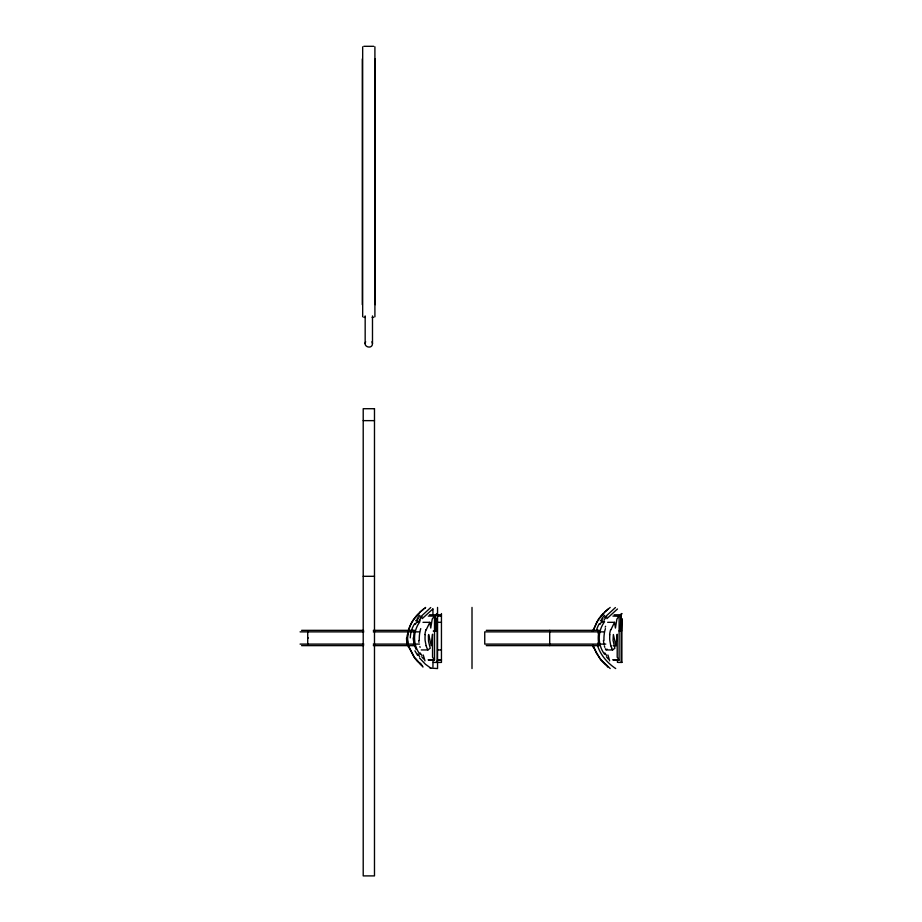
<?xml version="1.0" encoding="UTF-8"?>
<svg xmlns="http://www.w3.org/2000/svg" width="922" height="922" viewBox="0 0 922 922"><rect width="100%" height="100%" fill="white"/><g stroke="black" fill="none" stroke-linecap="round" stroke-linejoin="round"><path stroke-width="1.38" d="M432.948 666.998L432.948 659.922M432.948 614.64L432.948 608.981M433.398 662.422L437.212 662.422L437.259 618.616L436.924 630.913L433.236 631.074M617.544 661.016L617.314 662.111M618.063 662.422L621.877 662.422L621.924 618.616L621.486 631.063L620.402 631.074L620.345 629.83L620.967 614.236M598.378 633.368L598.666 631.789A21.079 13.542 -89.5 0 0 598.424 633.391M598.678 644.386L597.364 645.631M436.29 614.236L435.68 615.366L435.726 631.074M372.488 315.923L372.488 343.549C372.546 349.692 362.565 346.995 365.654 341.716M414.001 631.789L413.748 630.925M613.118 645.734L615.919 645.734L617.198 634.255L617.21 657.236L619.077 659.933L619.158 616.265L612.923 616.08M407.605 631.801L407.904 630.867A1.429 1.141 41.9 0 1 408.653 630.418M592.95 630.763L598.447 619.227M426.183 629.887L429.859 622.327L422.991 622.327M610.86 629.887L614.525 622.327L607.667 622.327M592.454 631.121L593.48 630.348M605.247 627.144L605.593 626.269M592.466 631.086L592.546 630.902A1.429 1.141 41.9 0 1 593.319 630.418M425.192 608.047L425.515 607.437M437.259 613.626L436.498 614.767M621.924 613.626L621.163 614.767L621.163 661.328L621.877 662.422M415.338 624.355L417.597 620.621M600.015 624.355L602.273 620.621M428.292 659.933L434.516 659.749L434.516 617.198L434.366 616.08L428.257 616.08M425.561 607.575L419.856 612.22M419.913 621.705C412.768 631.144 412.768 644.835 419.913 654.263M604.59 621.705C597.444 631.144 597.444 644.835 604.59 654.263M413.782 619.227C409.08 625.796 406.348 634.059 407.651 642.161M413.748 645.054L413.99 644.109M414.439 618.547L418.265 613.879M599.093 618.328L601.617 615.204M419.994 617.429L430.747 607.54M422.207 618.65L432.81 608.981M604.671 617.429L615.423 607.54M606.872 618.65L617.475 608.981M434.366 616.08L432.222 619.1L430.758 628.055L429.859 622.327M619.031 616.08L616.899 619.1L615.435 628.055L614.525 622.327M416.951 615.204C410.371 622.857 405.957 633.322 408.158 643.568M602.93 613.879L596.845 622.039L593.307 630.36A1.395 1.118 42.4 0 0 592.915 630.51A1.452 1.187 55.9 0 0 592.604 630.775M418.404 613.603L423.636 608.958M603.069 613.603L608.024 609.119M604.521 612.22L610.191 607.437M607.01 649.1L605.927 649.941L612.588 649.941L614.882 648.235L613.049 640.329L613.361 634.52L615.919 645.734M421.262 649.941L427.923 649.941L430.217 648.235L428.511 641.239L428.396 635.661L428.695 634.52L431.254 645.734L432.533 634.255L432.545 657.236L434.412 659.933M615.7 668.554C607.748 663.287 600.452 655.104 597.56 645.607A1.487 1.014 -54.7 0 0 598.021 645.319M363.844 46.307L373.721 46.307M372.165 317.456L373.721 317.306M363.21 420.639L374.482 420.639M363.21 576.308L374.482 576.308M429.479 614.79L435.714 614.79M437.616 614.79L441.442 614.79M614.144 614.79L620.379 614.79M437.616 616.08L441.442 616.08M437.616 622.327L441.442 622.327M301.598 630.348L363.637 630.348M373.318 630.348L414.635 630.348M486.263 630.348L599.3 630.348M434.389 630.913L436.924 630.913M619.054 630.913L621.589 630.913M300.076 631.87L363.856 631.87M373.295 631.87L419.522 631.87M604.198 631.87L484.742 631.87L484.742 644.098L605.789 644.098M307.718 637.989L308.294 637.989M300.076 644.098L363.856 644.098M373.295 644.098L419.522 644.098M301.598 645.631L363.637 645.631M373.318 645.631L414.635 645.631M486.263 645.631L599.3 645.631M437.616 649.941L441.442 649.941M428.384 659.749L434.516 659.749M437.616 659.749L441.442 659.749M613.061 659.749L619.181 659.749M437.616 659.933L441.442 659.933M612.969 659.933L619.077 659.933M437.616 662.422L441.442 662.422L441.442 613.545M601.225 660.14L596.28 652.926L593.307 645.619A1.395 1.118 -41.9 0 1 592.788 645.377L593.48 645.631M597.364 630.348L598.24 630.729M363.844 317.295L365.4 317.456M610.191 668.542L600.049 658.896L593.572 647.313M598.09 630.602L598.666 631.524L598.413 630.925M422.564 666.283L414.105 657.202L408.907 647.313M605.57 664.82L601.305 660.417M420.905 664.82L414.739 658.066M592.754 645.342L592.788 645.377A1.487 1.21 -63 0 1 592.546 645.123L592.915 645.469A1.395 1.118 -42.4 0 0 593.319 645.584M608.255 658.93L606.411 656.752M423.578 658.93L421.746 656.752M430.758 668.093L425.457 664.266L419.51 657.951M414.439 657.432L408.976 646.771M417.597 655.346L414.923 650.794M598.309 630.786L598.678 631.558M436.498 661.328L437.212 662.422M612.588 649.941L611.609 648.039M427.923 649.941L426.944 648.039A14.614 6.88 87.3 0 1 426.206 645.688M371.992 341.716L372.488 343.549M605.328 648.719L605.627 649.353M604.786 647.325L604.325 645.78M419.879 646.564L420.121 647.325M610.79 645.78L609.811 640.513A16.354 9.07 -90 0 1 609.868 634.705M426.125 645.78L425.134 640.513A16.354 9.07 -90 0 1 425.203 634.705M407.616 644.236L407.904 645.112A1.429 1.141 -41.9 0 0 408.653 645.55M598.378 642.599L598.655 644.109M603.933 644.121L603.437 640.513M418.772 640.513L418.968 642.357M549.696 630.371L549.696 645.596M472.006 607.414L472.006 668.554M437.547 607.414L437.547 668.554L430.055 668.047M375.266 58.95L375.266 304.652M374.908 46.826L374.908 316.776M365.17 315.923L365.17 343.549M362.669 46.838L362.669 316.765M362.3 58.95L362.3 304.663M307.718 631.87L307.718 644.098M408.642 647.509A21.736 14.625 89.5 0 1 407.317 642.277M420.386 663.218A36.88 1.902 48.7 0 1 422.956 667.113M416.387 616.588A38.136 6.028 -59.5 0 1 417.827 614.928M408.872 646.841A22.808 15.524 89.1 0 1 408.043 643.614M414.958 658.239A38.551 1.959 47.2 0 1 417.816 661.627M417.62 615.343A40.395 6.396 -58 0 1 419.199 613.614M410.255 637.874A22.243 16.066 90 0 1 414.762 623.572M416.122 649.353A21.909 13.081 85 0 1 413.206 637.897M417.251 618.524A37.295 15.928 -75 0 1 419.867 615.412M415.649 620.771A42.089 0.98 -39 0 1 418.311 618.674M419.648 656.591A36.822 14.245 72.5 0 1 417.85 654.009M419.602 619.63A36.338 15.294 -75.4 0 1 422.092 616.668M417.608 622.292A42.977 1.003 -39 0 1 420.282 620.183M423.233 654.977A43.495 7.941 63.9 0 1 424.938 660.867M421.861 655.415A35.831 13.657 72.9 0 1 420.144 652.937M407.317 637.989A19.708 12.758 -89.3 0 1 407.973 632.054M407.259 644.259A19.685 13.53 90 0 1 406.533 637.989M414.209 643.994A20.272 13.023 -89.5 0 1 414.255 631.996M413.39 645.262A1.498 1.026 -54.7 0 1 412.895 645.527M412.895 630.441A1.498 1.026 54.7 0 1 413.39 630.706M419.291 640.375A18.279 8.909 -88.4 0 1 420.732 628.631M424.938 634.601A16.965 9.093 -89.7 0 1 425.976 629.657M436.924 613.522A48.739 1.21 -48.6 0 1 435.518 615.562M598.562 642.542A20.007 13.023 -89.8 0 1 598.585 633.437M598.609 644.121A21.068 13.623 89.7 0 1 598.332 642.622M597.571 630.418A1.464 1.014 54.9 0 1 598.044 630.648M596.626 629.714A24.986 16.631 -88.3 0 1 599.404 623.526M593.307 647.509A21.736 14.625 89.5 0 1 592.639 645.377M606.319 664.993A36.88 1.902 48.7 0 1 607.621 667.113M601.052 616.588A38.136 6.028 -59.5 0 1 602.504 614.928M604.267 619.63A36.338 15.294 -75.4 0 1 606.768 616.668M602.273 622.292A42.977 1.003 -39 0 1 604.129 620.84M607.898 654.977A43.495 7.941 63.9 0 1 609.603 660.867M606.538 655.415A35.831 13.657 72.9 0 1 604.809 652.937M602.297 615.343A40.395 6.396 -58 0 1 603.875 613.614M601.928 618.524A37.295 15.928 -75 0 1 604.544 615.412M600.314 620.771A42.089 0.98 -39 0 1 602.976 618.674M603.956 640.375A18.279 8.909 -88.4 0 1 605.408 628.631M611.666 647.924A14.602 6.88 87.3 0 1 610.871 645.688M609.603 634.601A16.965 9.093 -89.7 0 1 610.641 629.657M621.601 613.522A48.739 1.21 -48.6 0 1 620.206 615.539M374.482 408.711L363.21 408.711L363.21 875.9L374.482 875.9L374.482 408.711"/></g></svg>
